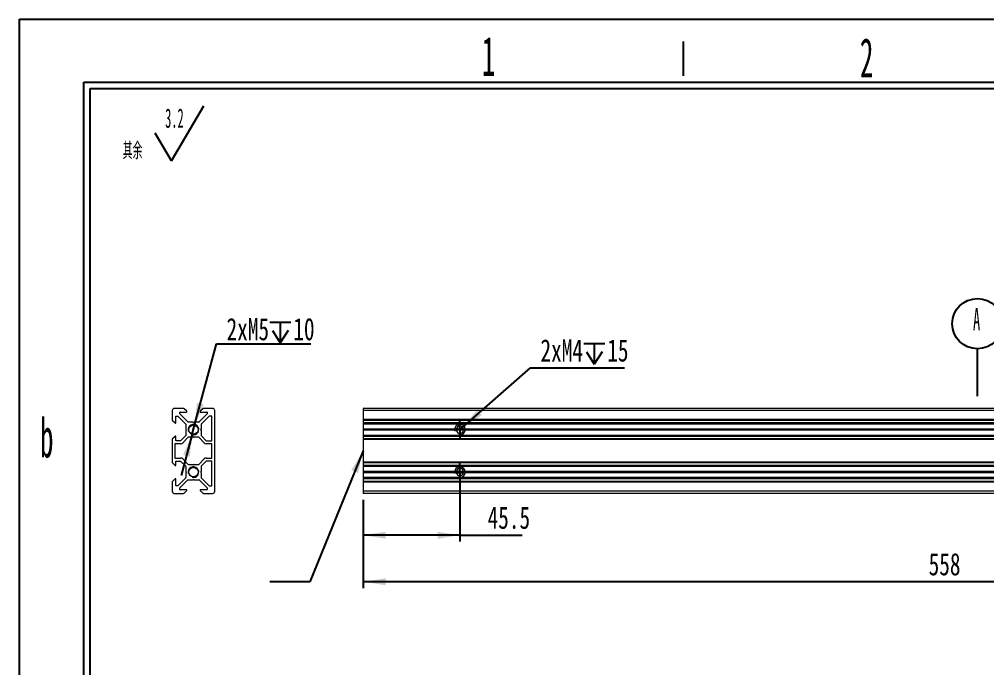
# Model space of a CAD drawing. Header units: millimetres. Extents: x 2 to 295, y 1 to 209.
# Drawn here: x 1.6 to 153.3, y 106.9 to 208.7 of the extents above; entities that cross this region are included whole.
import ezdxf

# ---------------------------------------------------------------- set-up
doc = ezdxf.new("R2010")
doc.units = ezdxf.units.MM
doc.layers.add('SLD-0', color=179, linetype='Continuous')
doc.styles.add('SLDTEXTSTYLE0', font='TXT', dxfattribs={"width": 0.469, "bigfont": 'bigfont'})
doc.styles.add('SLDTEXTSTYLE1', font='TXT', dxfattribs={"width": 0.469})
doc.styles.add('SLDTEXTSTYLE15', font='TXT', dxfattribs={"width": 0.7})
doc.styles.add('SLDTEXTSTYLE7', font='TXT', dxfattribs={"width": 0.5025})
doc.dimstyles.new('SLDDIMSTYLE0', dxfattribs={"dimtxt": 3.5, "dimasz": 3.5, "dimexe": 0, "dimexo": 0.0625, "dimgap": 0.875, "dimtad": 2, "dimlfac": 3, "dimrnd": 1e-09, "dimzin": 12, "dimdsep": 46, "dimtxsty": 'SLDTEXTSTYLE1', "dimsah": 1, "dimcen": 0.09, "dimadec": 0, "dimazin": 3, "dimtfac": 1, "dimtofl": 0, "dimtmove": 0, "dimatfit": 3, "dimfxl": 0, "dimfrac": 2, "dimtolj": 1, "dimtzin": 12, "dimarcsym": 0})
doc.dimstyles.new('SLDDIMSTYLE1', dxfattribs={"dimtxt": 3.5, "dimasz": 3.5, "dimexe": 0, "dimexo": 0.0625, "dimgap": 0.875, "dimtad": 0, "dimtih": 1, "dimtoh": 1, "dimlfac": 3, "dimrnd": 1e-09, "dimzin": 12, "dimdsep": 46, "dimtxsty": 'SLDTEXTSTYLE1', "dimsah": 1, "dimcen": 0, "dimadec": 0, "dimazin": 3, "dimtfac": 1, "dimtofl": 0, "dimtmove": 0, "dimatfit": 3, "dimfxl": 0, "dimfrac": 2, "dimtolj": 1, "dimtzin": 12, "dimarcsym": 0})
doc.dimstyles.new('SLDDIMSTYLE3', dxfattribs={"dimtxt": 0.18, "dimasz": 3.5, "dimexe": 0, "dimexo": 0.0625, "dimgap": 0, "dimtad": 0, "dimtih": 1, "dimtoh": 1, "dimdec": 0, "dimrnd": 1e-09, "dimzin": 0, "dimdsep": 46, "dimtxsty": 'Standard', "dimsah": 1, "dimcen": 0.09, "dimadec": 0, "dimazin": 0, "dimtfac": 3.5, "dimtdec": 0, "dimtofl": 0, "dimtmove": 0, "dimatfit": 3, "dimfxl": 0, "dimfrac": 2, "dimtolj": 1, "dimtzin": 0, "dimarcsym": 0})
doc.dimstyles.new('SLDDIMSTYLE7', dxfattribs={"dimtxt": 3.5, "dimasz": 3.5, "dimexe": 0, "dimexo": 0.0625, "dimgap": 0.875, "dimtad": 0, "dimtih": 1, "dimtoh": 1, "dimlfac": 3, "dimrnd": 1e-09, "dimzin": 12, "dimdsep": 46, "dimtxsty": 'SLDTEXTSTYLE1', "dimsah": 1, "dimcen": 0, "dimadec": 0, "dimazin": 3, "dimtfac": 1, "dimtmove": 0, "dimatfit": 3, "dimfxl": 0, "dimfrac": 2, "dimtolj": 1, "dimtzin": 12, "dimarcsym": 0})

# ---------------------------------------------------------------- blocks, each defined once
blk = doc.blocks.new('SW_NOTE_0')
at = {"layer": 'SLD-0', "color": 0}
for q in [(12.74, 9.16), (5.08, 4.83)]:
    blk.add_line((7.63, 0.49), q, dxfattribs=at)
at = {"layer": 'SLD-0', "color": 0, "attachment_point": 1}
for s, insert, char_height, style in [('3.2', (6.66, 8.73), 3.032, 'SLDTEXTSTYLE1'), ('\\M+191B4\\M+1975D', (0, 3.41), 2.6458, 'SLDTEXTSTYLE0')]:
    blk.add_mtext(s, dxfattribs=dict(at, insert=insert, char_height=char_height, style=style))
blk = doc.blocks.new('_D')
at = {"layer": 'SLD-0'}
for p, q in [((55.51, 133.28), (55.51, 119.41)), ((241.51, 133.28), (241.51, 119.41)), ((241.51, 120.41), (55.51, 120.41))]:
    blk.add_line(p, q, dxfattribs=at)
for points in [[(55.51, 120.41), (59.01, 119.87), (59.01, 120.95)], [(241.51, 120.41), (238.01, 120.95), (238.01, 119.87)]]:
    blk.add_solid(points, dxfattribs=at)
at = {"layer": 'SLD-0', "insert": (144.16, 124.92), "char_height": 3.5, "attachment_point": 1, "style": 'SLDTEXTSTYLE15'}
blk.add_mtext('558', dxfattribs=at)
blk = doc.blocks.new('SW_SYMBOL_HOLE_DEPTH')
at = {"layer": 'SLD-0', "color": 0}
for p, q in [((0, 875), (800, 875)), ((400, 875), (400, 75)), ((100, 555), (400, 75)), ((700, 555), (400, 75))]:
    blk.add_line(p, q, dxfattribs=at)
blk = doc.blocks.new('_D_1')
at = {"layer": 'SLD-0'}
for p, q in [((71.11, 144.66), (81.72, 153.96)), ((81.72, 153.96), (96.5, 153.96)), ((70.68, 144.28), (71.11, 144.66))]:
    blk.add_line(p, q, dxfattribs=at)
blk.add_solid([(71.11, 144.66), (74.1, 146.57), (73.39, 147.38)], dxfattribs=at)
at = {"layer": 'SLD-0', "xscale": 0.004072727272727273, "yscale": 0.004072727272727273, "zscale": 0.004072727272727273}
blk.add_blockref('SW_SYMBOL_HOLE_DEPTH', (90.11, 154.24), dxfattribs=at)
at = {"layer": 'SLD-0', "char_height": 3.5, "attachment_point": 1, "style": 'SLDTEXTSTYLE15'}
for s, insert in [('2xM4', (83.3, 158.47)), ('15', (93.77, 158.47))]:
    blk.add_mtext(s, dxfattribs=dict(at, insert=insert))
blk = doc.blocks.new('_D_2')
at = {"layer": 'SLD-0'}
for p, q in [((70.68, 136.61), (70.68, 126.71)), ((55.51, 133.28), (55.51, 126.71)), ((70.68, 127.71), (55.51, 127.71)), ((70.68, 127.71), (80.45, 127.71))]:
    blk.add_line(p, q, dxfattribs=at)
for points in [[(55.51, 127.71), (59.01, 127.17), (59.01, 128.25)], [(70.68, 127.71), (67.18, 128.25), (67.18, 127.17)]]:
    blk.add_solid(points, dxfattribs=at)
at = {"layer": 'SLD-0', "insert": (75.01, 132.22), "char_height": 3.5, "attachment_point": 1, "style": 'SLDTEXTSTYLE15'}
blk.add_mtext('45.5', dxfattribs=at)
blk = doc.blocks.new('SW_CENTERMARKSYMBOL_0')
at = {"layer": 'SLD-0', "color": 0}
for p, q in [((-0.83, 0), (-1.42, 0)), ((0, 0), (-0.83, 0)), ((0, 0.83), (0, 1.42)), ((0, 0), (0, 0.83)), ((0, 0), (0, -0.83)), ((0, 0), (0.83, 0)), ((0.83, 0), (1.42, 0)), ((0, -0.83), (0, -1.42))]:
    blk.add_line(p, q, dxfattribs=at)
blk = doc.blocks.new('SW_CENTERMARKSYMBOL_1')
at = {"layer": 'SLD-0', "color": 0}
for p, q in [((-0.83, 0), (-1.42, 0)), ((0, 0), (-0.83, 0)), ((0, 0.83), (0, 1.42)), ((0, 0), (0, 0.83)), ((0, 0), (0, -0.83)), ((0, 0), (0.83, 0)), ((0.83, 0), (1.42, 0)), ((0, -0.83), (0, -1.42))]:
    blk.add_line(p, q, dxfattribs=at)
blk = doc.blocks.new('SW_DATUMTAG_0')
at = {"layer": 'SLD-0', "color": 0}
blk.add_line((0.68, -9.35), (0.68, -1.9), dxfattribs=at)
blk.add_circle((0.68, 2.04), 3.94, dxfattribs=at)
at = {"layer": 'SLD-0', "color": 0, "insert": (0, 4.51), "char_height": 3.5, "attachment_point": 1, "style": 'SLDTEXTSTYLE1'}
blk.add_mtext('A', dxfattribs=at)
blk = doc.blocks.new('_D_6')
at = {"layer": 'SLD-0'}
for p, q in [((29.08, 144.99), (32.49, 157.73)), ((32.49, 157.73), (47.27, 157.73)), ((28.7, 143.57), (29.08, 144.99)), ((28.7, 143.57), (26.95, 137.07))]:
    blk.add_line(p, q, dxfattribs=at)
for points in [[(29.08, 144.99), (30.5, 148.23), (29.46, 148.51)], [(28.7, 143.57), (27.27, 140.33), (28.31, 140.05)]]:
    blk.add_solid(points, dxfattribs=at)
at = {"layer": 'SLD-0', "xscale": 0.004072727272727273, "yscale": 0.004072727272727273, "zscale": 0.004072727272727273}
blk.add_blockref('SW_SYMBOL_HOLE_DEPTH', (40.88, 157.58), dxfattribs=at)
at = {"layer": 'SLD-0', "char_height": 3.5, "attachment_point": 1, "style": 'SLDTEXTSTYLE15'}
for s, insert in [('2xM5', (34.08, 161.81)), ('10', (44.55, 161.81))]:
    blk.add_mtext(s, dxfattribs=dict(at, insert=insert))

msp = doc.modelspace()

# ---------------------------------------------------------------- linework, layer by layer
at = {"color": 7, "linetype": 'Continuous', "lineweight": 15}
for p, q in [((25.5522, 147.2799), (25.5522, 145.8489)), ((27.3165, 147.6132), (25.8856, 147.6132)), ((27.8327, 147.1661), (27.4344, 147.5644)), ((30.3368, 147.5644), (29.9384, 147.1661)), ((31.8856, 147.6132), (30.4546, 147.6132)), ((32.2189, 134.6132), (32.2189, 147.2799)), ((241.5091, 147.6132), (55.5091, 147.6132)), ((55.5091, 147.6132), (55.5091, 147.2799)), ((241.5091, 147.2799), (55.5091, 147.2799)), ((55.5091, 147.2799), (55.5091, 145.8489)), ((25.601, 145.731), (25.9994, 145.3327)), ((26.1189, 145.3532), (26.1189, 146.3799)), ((26.1522, 146.4132), (26.4153, 146.4132)), ((26.4271, 146.4083), (27.6807, 145.1548)), ((26.7522, 146.7501), (26.7522, 147.0132)), ((28.0107, 145.4847), (26.7571, 146.7383)), ((26.7856, 147.0465), (27.8122, 147.0465)), ((27.8522, 147.0865), (27.8522, 147.1189)), ((31.014, 146.7383), (29.7605, 145.4847)), ((29.9189, 147.1189), (29.9189, 147.0865)), ((29.9589, 147.0465), (30.9856, 147.0465)), ((31.344, 146.4083), (30.0904, 145.1548)), ((31.0189, 147.0132), (31.0189, 146.7501)), ((31.7689, 146.4132), (31.3558, 146.4132)), ((31.7856, 142.5598), (31.7856, 146.3965)), ((241.5091, 145.8489), (55.5091, 145.8489)), ((55.5091, 145.8489), (55.5091, 145.731)), ((241.5091, 145.731), (55.5091, 145.731)), ((55.5091, 145.731), (55.5091, 145.3327)), ((26.0465, 145.3132), (26.0789, 145.3132)), ((27.6856, 145.143), (27.6856, 144.3701)), ((27.6856, 144.1896), (27.6856, 143.3765)), ((27.6904, 144.3583), (27.7571, 144.2916)), ((27.7571, 144.2681), (27.6904, 144.2014)), ((28.7953, 145.4799), (28.0225, 145.4799)), ((28.8738, 145.4083), (28.8071, 145.475)), ((28.964, 145.475), (28.8974, 145.4083)), ((29.7487, 145.4799), (28.9758, 145.4799)), ((30.0807, 144.3583), (30.014, 144.2916)), ((30.014, 144.2681), (30.0807, 144.2014)), ((30.0856, 145.143), (30.0856, 144.3701)), ((30.0856, 144.1896), (30.0856, 143.3696)), ((241.5091, 145.3327), (55.5091, 145.3327)), ((55.5091, 145.3327), (55.5091, 145.3132)), ((241.5091, 145.3132), (55.5091, 145.3132)), ((55.5091, 145.3132), (55.5091, 145.1548)), ((241.5091, 145.1548), (55.5091, 145.1548)), ((55.5091, 145.1548), (55.5091, 145.143)), ((241.5091, 145.143), (55.5091, 145.143)), ((55.5091, 145.143), (55.5091, 144.3701)), ((70.0994, 144.3701), (55.5091, 144.3701)), ((55.5091, 144.3701), (55.5091, 144.3578)), ((55.5091, 144.3578), (70.0976, 144.3578)), ((55.5091, 144.3578), (55.5091, 144.2916)), ((70.0925, 144.2916), (55.5091, 144.2916)), ((55.5091, 144.2916), (55.5091, 144.2681)), ((70.0925, 144.2681), (55.5091, 144.2681)), ((55.5091, 144.2681), (55.5091, 144.2019)), ((70.0976, 144.2019), (55.5091, 144.2019)), ((55.5091, 144.2019), (55.5091, 144.1896)), ((70.0994, 144.1896), (55.5091, 144.1896)), ((55.5091, 144.1896), (55.5091, 143.3765)), ((70.0977, 144.3583), (71.2538, 144.3583)), ((71.2538, 144.2014), (70.0977, 144.2014)), ((71.252, 144.3701), (70.0994, 144.3701)), ((71.252, 144.1896), (70.0994, 144.1896)), ((241.5091, 144.3701), (71.252, 144.3701)), ((241.5091, 144.1896), (71.252, 144.1896)), ((71.2538, 144.3578), (241.5091, 144.3578)), ((241.5091, 144.2019), (71.2538, 144.2019)), ((241.5091, 144.2916), (71.2589, 144.2916)), ((241.5091, 144.2681), (71.2589, 144.2681)), ((25.5522, 142.7108), (25.5522, 139.1822)), ((25.9994, 143.227), (25.601, 142.8287)), ((26.0789, 143.2465), (26.0465, 143.2465)), ((26.1189, 142.5598), (26.1189, 143.2065)), ((27.6758, 143.3529), (26.8709, 142.5481)), ((28.0578, 143.075), (27.2009, 142.2181)), ((28.7953, 143.0799), (28.0696, 143.0799)), ((28.4412, 143.6965), (28.4904, 143.6965)), ((28.8738, 143.1514), (28.8071, 143.0847)), ((28.964, 143.0847), (28.8974, 143.1514)), ((29.7015, 143.0799), (28.9758, 143.0799)), ((29.2807, 143.6965), (29.33, 143.6965)), ((30.5702, 142.2181), (29.7133, 143.075)), ((30.0904, 143.3578), (30.9002, 142.5481)), ((241.5091, 143.3765), (55.5091, 143.3765)), ((55.5091, 143.3765), (55.5091, 143.3529)), ((241.5091, 143.3529), (55.5091, 143.3529)), ((55.5091, 143.3529), (55.5091, 143.2465)), ((241.5091, 143.2465), (55.5091, 143.2465)), ((55.5091, 143.2465), (55.5091, 143.227)), ((241.5091, 143.227), (55.5091, 143.227)), ((55.5091, 143.227), (55.5091, 142.8287)), ((241.5091, 142.8287), (55.5091, 142.8287)), ((55.5091, 142.8287), (55.5091, 142.7108)), ((241.5091, 142.7108), (55.5091, 142.7108)), ((55.5091, 142.7108), (55.5091, 139.1822)), ((25.9856, 142.0598), (25.9856, 139.8332)), ((26.8591, 142.0765), (26.0022, 142.0765)), ((26.8591, 142.5432), (26.1356, 142.5432)), ((30.912, 142.5432), (31.7689, 142.5432)), ((31.7689, 142.0765), (30.912, 142.0765)), ((31.7856, 139.8332), (31.7856, 142.0598)), ((26.0022, 139.8165), (26.8591, 139.8165)), ((27.2009, 139.675), (28.0578, 138.8181)), ((29.7133, 138.8181), (30.5702, 139.675)), ((30.912, 139.8165), (31.7689, 139.8165)), ((25.601, 139.0644), (25.9994, 138.6661)), ((26.0465, 138.6465), (26.0789, 138.6465)), ((26.1189, 138.6865), (26.1189, 139.3332)), ((26.1356, 139.3499), (26.8591, 139.3499)), ((26.8709, 139.345), (27.6758, 138.5401)), ((27.6856, 138.5165), (27.6856, 137.7034)), ((28.0696, 138.8132), (28.7953, 138.8132)), ((28.8071, 138.8083), (28.8738, 138.7416)), ((28.8974, 138.7416), (28.964, 138.8083)), ((28.9758, 138.8132), (29.7015, 138.8132)), ((30.0856, 138.5165), (30.0856, 137.7034)), ((30.9002, 139.345), (30.0953, 138.5401)), ((31.7689, 139.3499), (30.912, 139.3499)), ((31.7856, 135.4965), (31.7856, 139.3332)), ((241.5091, 139.1822), (55.5091, 139.1822)), ((55.5091, 139.1822), (55.5091, 139.0644)), ((241.5091, 139.0644), (55.5091, 139.0644)), ((55.5091, 139.0644), (55.5091, 138.6661)), ((241.5091, 138.6661), (55.5091, 138.6661)), ((55.5091, 138.6661), (55.5091, 138.6465)), ((241.5091, 138.6465), (55.5091, 138.6465)), ((55.5091, 138.6465), (55.5091, 138.5401)), ((241.5091, 138.5401), (55.5091, 138.5401)), ((55.5091, 138.5401), (55.5091, 138.5165)), ((241.5091, 138.5165), (55.5091, 138.5165)), ((55.5091, 138.5165), (55.5091, 137.7034)), ((25.9994, 136.5603), (25.601, 136.162)), ((26.0789, 136.5799), (26.0465, 136.5799)), ((26.1189, 135.5132), (26.1189, 136.5399)), ((27.6807, 136.7383), (26.4271, 135.4847)), ((27.6856, 137.523), (27.6856, 136.7501)), ((27.6904, 137.6916), (27.7571, 137.625)), ((27.7571, 137.6014), (27.6904, 137.5347)), ((28.4412, 137.0299), (28.4904, 137.0299)), ((29.2807, 137.0299), (29.33, 137.0299)), ((30.0807, 137.6916), (30.014, 137.625)), ((30.014, 137.6014), (30.0807, 137.5347)), ((30.0856, 137.523), (30.0856, 136.7501)), ((30.0904, 136.7383), (31.344, 135.4847)), ((70.0994, 137.7034), (55.5091, 137.7034)), ((55.5091, 137.7034), (55.5091, 137.6912)), ((55.5091, 137.6912), (70.0976, 137.6912)), ((55.5091, 137.6912), (55.5091, 137.625)), ((70.0925, 137.625), (55.5091, 137.625)), ((55.5091, 137.625), (55.5091, 137.6014)), ((70.0925, 137.6014), (55.5091, 137.6014)), ((55.5091, 137.6014), (55.5091, 137.5352)), ((70.0976, 137.5352), (55.5091, 137.5352)), ((55.5091, 137.5352), (55.5091, 137.523)), ((70.0994, 137.523), (55.5091, 137.523)), ((55.5091, 137.523), (55.5091, 136.7501)), ((241.5091, 136.7501), (55.5091, 136.7501)), ((55.5091, 136.7501), (55.5091, 136.7383)), ((241.5091, 136.7383), (55.5091, 136.7383)), ((55.5091, 136.7383), (55.5091, 136.5799)), ((241.5091, 136.5799), (55.5091, 136.5799)), ((55.5091, 136.5799), (55.5091, 136.5603)), ((241.5091, 136.5603), (55.5091, 136.5603)), ((55.5091, 136.5603), (55.5091, 136.162)), ((70.0977, 137.6916), (71.2538, 137.6916)), ((71.2538, 137.5347), (70.0977, 137.5347)), ((71.252, 137.7034), (70.0994, 137.7034)), ((70.0994, 137.523), (71.252, 137.523)), ((241.5091, 137.7034), (71.252, 137.7034)), ((241.5091, 137.523), (71.252, 137.523)), ((71.2538, 137.6912), (241.5091, 137.6912)), ((241.5091, 137.5352), (71.2538, 137.5352)), ((241.5091, 137.625), (71.2589, 137.625)), ((241.5091, 137.6014), (71.2589, 137.6014)), ((25.5522, 136.0442), (25.5522, 134.6132)), ((26.4153, 135.4799), (26.1522, 135.4799)), ((26.7522, 134.8799), (26.7522, 135.143)), ((26.7571, 135.1548), (28.0107, 136.4083)), ((28.0225, 136.4132), (28.7953, 136.4132)), ((28.8071, 136.4181), (28.8738, 136.4847)), ((28.8974, 136.4847), (28.964, 136.4181)), ((28.9758, 136.4132), (29.7487, 136.4132)), ((29.7605, 136.4083), (31.014, 135.1548)), ((31.0189, 135.143), (31.0189, 134.8799)), ((31.3558, 135.4799), (31.7689, 135.4799)), ((241.5091, 136.162), (55.5091, 136.162)), ((55.5091, 136.162), (55.5091, 136.0442)), ((241.5091, 136.0442), (55.5091, 136.0442)), ((55.5091, 136.0442), (55.5091, 134.6132)), ((25.8856, 134.2799), (27.3165, 134.2799)), ((27.8122, 134.8465), (26.7856, 134.8465)), ((27.4344, 134.3287), (27.8327, 134.727)), ((27.8522, 134.7741), (27.8522, 134.8065)), ((29.9189, 134.8065), (29.9189, 134.7741)), ((29.9384, 134.727), (30.3368, 134.3287)), ((30.9856, 134.8465), (29.9589, 134.8465)), ((30.4546, 134.2799), (31.8856, 134.2799)), ((241.5091, 134.6132), (55.5091, 134.6132)), ((55.5091, 134.6132), (55.5091, 134.2799)), ((241.5091, 134.2799), (55.5091, 134.2799))]:
    msp.add_line(p, q, dxfattribs=at)
for centre in [(28.8856, 144.2799), (28.8856, 137.6132)]:
    msp.add_circle(centre, 0.7333, dxfattribs=at)
for centre, radius, start, end in [((25.8856, 147.2799), 0.3333, 90, 180), ((27.3165, 147.4465), 0.1667, 44.999996, 90.000004), ((27.7856, 147.1189), 0.0667, 359.999996, 45.000004), ((29.9856, 147.1189), 0.0667, 134.999996, 180.000004), ((30.4546, 147.4465), 0.1667, 89.999996, 135.000004), ((31.8856, 147.2799), 0.3333, 0, 90), ((25.7189, 145.8489), 0.1667, 179.999996, 225.000004), ((26.1522, 146.3799), 0.0333, 90, 180), ((26.4212, 146.4108), 0.00638, 337.5, 157.5), ((26.7547, 146.7442), 0.00638, 112.5, 292.5), ((26.7856, 147.0132), 0.0333, 90, 180), ((27.8122, 147.0865), 0.04, 270, 360), ((29.9589, 147.0865), 0.04, 180, 270), ((30.9856, 147.0132), 0.0333, 0, 90), ((31.0165, 146.7442), 0.00638, 247.5, 67.5), ((31.3499, 146.4108), 0.00638, 22.5, 202.5), ((31.7772, 146.4049), 0.0118, 315, 135), ((26.0465, 145.3799), 0.0667, 224.999996, 270.000004), ((26.0789, 145.3532), 0.04, 270, 360), ((27.6831, 145.1489), 0.00638, 292.5, 112.5), ((27.688, 144.3642), 0.00638, 112.5, 292.5), ((27.688, 144.1955), 0.00638, 67.5, 247.5), ((27.7571, 144.2799), 0.0118, 270, 90), ((28.0166, 145.4823), 0.00638, 157.5, 337.5), ((28.8012, 145.4774), 0.00638, 337.5, 157.5), ((28.8856, 145.4083), 0.0118, 180, 360), ((28.9699, 145.4774), 0.00638, 22.5, 202.5), ((29.7546, 145.4823), 0.00638, 202.5, 22.5), ((30.014, 144.2799), 0.0118, 90, 270), ((30.0831, 144.3642), 0.00638, 247.5, 67.5), ((30.0831, 144.1955), 0.00638, 292.5, 112.5), ((30.088, 145.1489), 0.00638, 67.5, 247.5), ((70.6757, 144.2799), 0.5833, 172.270941, 178.842372), ((70.6757, 144.2799), 0.5833, 181.157628, 187.729059), ((70.6757, 144.2799), 0.5833, 8.898923, 171.101077), ((70.6757, 144.2799), 0.5833, 188.898923, 351.101077), ((70.6757, 144.2799), 0.5833, 1.157628, 7.729059), ((70.6757, 144.2799), 0.5833, 352.270941, 358.842372), ((25.7189, 142.7108), 0.1667, 134.999996, 180.000004), ((26.0465, 143.1799), 0.0667, 89.999996, 135.000004), ((26.0789, 143.2065), 0.04, 0, 90), ((27.6522, 143.3765), 0.0333, 314.999996, 0.000004), ((28.0637, 143.0774), 0.00638, 22.5, 202.5), ((28.8012, 143.0823), 0.00638, 202.5, 22.5), ((28.8856, 143.1514), 0.0118, 0, 180), ((28.9699, 143.0823), 0.00638, 157.5, 337.5), ((29.7074, 143.0774), 0.00638, 337.5, 157.5), ((30.088, 143.3637), 0.00638, 112.5, 292.5), ((25.9939, 142.0682), 0.0118, 45, 225), ((26.1272, 142.5515), 0.0118, 135, 315), ((26.865, 142.5456), 0.00638, 202.5, 22.5), ((26.8591, 142.5598), 0.4833, 269.999996, 315.000004), ((30.912, 142.5598), 0.4833, 224.999996, 270.000004), ((30.9061, 142.5456), 0.00638, 157.5, 337.5), ((31.7772, 142.5515), 0.0118, 225, 45), ((31.7772, 142.0682), 0.0118, 315, 135), ((25.9939, 139.8249), 0.0118, 135, 315), ((26.8591, 139.3332), 0.4833, 44.999996, 90.000004), ((30.912, 139.3332), 0.4833, 89.999996, 135.000004), ((31.7772, 139.8249), 0.0118, 225, 45), ((25.7189, 139.1822), 0.1667, 179.999996, 225.000004), ((26.0465, 138.7132), 0.0667, 224.999996, 270.000004), ((26.0789, 138.6865), 0.04, 270, 360), ((26.1272, 139.3415), 0.0118, 45, 225), ((26.865, 139.3474), 0.00638, 337.5, 157.5), ((27.6522, 138.5165), 0.0333, 359.999996, 45.000004), ((28.0637, 138.8156), 0.00638, 157.5, 337.5), ((28.8012, 138.8108), 0.00638, 337.5, 157.5), ((28.8856, 138.7416), 0.0118, 180, 360), ((28.9699, 138.8108), 0.00638, 22.5, 202.5), ((29.7074, 138.8156), 0.00638, 202.5, 22.5), ((30.1189, 138.5165), 0.0333, 134.999996, 180.000004), ((30.9061, 139.3474), 0.00638, 22.5, 202.5), ((31.7772, 139.3415), 0.0118, 315, 135), ((70.6757, 137.6132), 0.5833, 8.898923, 171.101077), ((26.0465, 136.5132), 0.0667, 89.999996, 135.000004), ((26.0789, 136.5399), 0.04, 0, 90), ((27.6831, 136.7442), 0.00638, 247.5, 67.5), ((27.688, 137.6975), 0.00638, 112.5, 292.5), ((27.688, 137.5289), 0.00638, 67.5, 247.5), ((27.7571, 137.6132), 0.0118, 270, 90), ((30.014, 137.6132), 0.0118, 90, 270), ((30.0831, 137.6975), 0.00638, 247.5, 67.5), ((30.0831, 137.5289), 0.00638, 292.5, 112.5), ((30.088, 136.7442), 0.00638, 112.5, 292.5), ((70.6757, 137.6132), 0.5833, 172.270941, 178.842372), ((70.6757, 137.6132), 0.5833, 181.157628, 187.729059), ((70.6757, 137.6132), 0.5833, 188.898923, 351.101077), ((70.6757, 137.6132), 0.5833, 1.157628, 7.729059), ((70.6757, 137.6132), 0.5833, 352.270941, 358.842372), ((25.7189, 136.0442), 0.1667, 134.999996, 180.000004), ((26.1522, 135.5132), 0.0333, 180, 270), ((26.4212, 135.4823), 0.00638, 202.5, 22.5), ((26.7547, 135.1489), 0.00638, 67.5, 247.5), ((28.0166, 136.4108), 0.00638, 22.5, 202.5), ((28.8012, 136.4156), 0.00638, 202.5, 22.5), ((28.8856, 136.4847), 0.0118, 0, 180), ((28.9699, 136.4156), 0.00638, 157.5, 337.5), ((29.7546, 136.4108), 0.00638, 337.5, 157.5), ((31.0165, 135.1489), 0.00638, 292.5, 112.5), ((31.3499, 135.4823), 0.00638, 157.5, 337.5), ((31.7772, 135.4882), 0.0118, 225, 45), ((25.8856, 134.6132), 0.3333, 180, 270), ((26.7856, 134.8799), 0.0333, 180, 270), ((27.3165, 134.4465), 0.1667, 269.999996, 315.000004), ((27.8122, 134.8065), 0.04, 0, 90), ((27.7856, 134.7741), 0.0667, 314.999996, 0.000004), ((29.9589, 134.8065), 0.04, 90, 180), ((29.9856, 134.7741), 0.0667, 179.999996, 225.000004), ((30.4546, 134.4465), 0.1667, 224.999996, 270.000004), ((30.9856, 134.8799), 0.0333, 270, 360), ((31.8856, 134.6132), 0.3333, 270, 360)]:
    msp.add_arc(centre, radius, start, end, dxfattribs=at)
at = {"color": 7, "linetype": 'Continuous', "lineweight": 0}
for centre in [(28.8856, 144.2799), (28.8856, 144.2799), (70.6757, 144.2799), (28.8856, 137.6132), (28.8856, 137.6132), (28.8856, 137.6132), (70.6757, 137.6132)]:
    msp.add_arc(centre, 0.8333, 255, 195, dxfattribs=at)
at = {"color": 7, "linetype": 'Continuous', "lineweight": 15}
for points, knots in [([(70.0925, 144.2681), (70.0925, 144.2681), (70.0925, 144.2683), (70.0925, 144.2687), (70.0925, 144.2692), (70.0925, 144.2698), (70.0925, 144.2707), (70.0924, 144.2715), (70.0924, 144.2725), (70.0924, 144.2736), (70.0924, 144.2747), (70.0924, 144.276), (70.0924, 144.2773), (70.0924, 144.2786), (70.0924, 144.2799), (70.0924, 144.2812), (70.0924, 144.2825), (70.0924, 144.2838), (70.0924, 144.285), (70.0924, 144.2862), (70.0924, 144.2873), (70.0924, 144.2882), (70.0925, 144.2892), (70.0925, 144.2899), (70.0925, 144.2905), (70.0925, 144.2911), (70.0925, 144.2914), (70.0925, 144.2916), (70.0925, 144.2916), (70.0925, 144.2916), (70.0925, 144.2916)], [0, 0, 0, 0, 0.000011869962, 0.000011869962, 0.000011869962, 0.000023739821, 0.000023739821, 0.000023739821, 0.000035611227, 0.000035611227, 0.000035611227, 0.000047483689, 0.000047483689, 0.000047483689, 0.000059354482, 0.000059354482, 0.000059354482, 0.000071223488, 0.000071223488, 0.000071223488, 0.000083093377, 0.000083093377, 0.000083093377, 0.000094965441, 0.000094965441, 0.000094965441, 0.000106837578, 0.000106837578, 0.000106837578, 0.000110539764, 0.000110539764, 0.000110539764, 0.000110539764]), ([(70.0976, 144.3578), (70.0976, 144.3578), (70.0976, 144.358), (70.0977, 144.3582), (70.0977, 144.3584), (70.0977, 144.3588), (70.0978, 144.3592), (70.0979, 144.3596), (70.0979, 144.3602), (70.098, 144.3608), (70.0981, 144.3614), (70.0982, 144.3621), (70.0983, 144.3627), (70.0984, 144.3634), (70.0985, 144.3642), (70.0986, 144.3649), (70.0987, 144.3656), (70.0988, 144.3663), (70.0989, 144.367), (70.099, 144.3676), (70.0991, 144.3682), (70.0992, 144.3687), (70.0993, 144.3692), (70.0993, 144.3697), (70.0994, 144.37), (70.0994, 144.37), (70.0994, 144.3701), (70.0994, 144.3701)], [0, 0, 0, 0, 0.0000063808816, 0.0000063808816, 0.0000063808816, 0.000012760253, 0.000012760253, 0.000012760253, 0.0000191636127, 0.0000191636127, 0.0000191636127, 0.0000256227573, 0.0000256227573, 0.0000256227573, 0.0000321418754, 0.0000321418754, 0.0000321418754, 0.0000387003073, 0.0000387003073, 0.0000387003073, 0.0000452560525, 0.0000452560525, 0.0000452560525, 0.0000517625471, 0.0000517625471, 0.0000517625471, 0.0000526623902, 0.0000526623902, 0.0000526623902, 0.0000526623902]), ([(70.0994, 144.1896), (70.0994, 144.1899), (70.0993, 144.1905), (70.099, 144.192), (70.0987, 144.194), (70.0984, 144.1962), (70.0981, 144.1983), (70.0979, 144.2001), (70.0977, 144.2014), (70.0976, 144.2019), (70.0976, 144.2018), (70.0976, 144.2018)], [0, 0, 0, 0, 0.09985795, 0.22142889, 0.34436684, 0.46849757, 0.59309033, 0.71724269, 0.84036878, 0.96234638, 1, 1, 1, 1]), ([(71.252, 144.3701), (71.2521, 144.37), (71.2521, 144.3698), (71.2521, 144.3696), (71.2522, 144.3692), (71.2522, 144.3687), (71.2523, 144.3682), (71.2524, 144.3676), (71.2525, 144.367), (71.2526, 144.3663), (71.2527, 144.3656), (71.2528, 144.3649), (71.2529, 144.3642), (71.253, 144.3635), (71.2531, 144.3627), (71.2532, 144.3621), (71.2533, 144.3614), (71.2534, 144.3607), (71.2535, 144.3602), (71.2536, 144.3596), (71.2536, 144.3591), (71.2537, 144.3588), (71.2537, 144.3584), (71.2538, 144.3581), (71.2538, 144.358), (71.2538, 144.3579), (71.2538, 144.3578), (71.2538, 144.3578)], [0.0000676334241, 0.0000676334241, 0.0000676334241, 0.0000676334241, 0.0000709088238, 0.0000709088238, 0.0000709088238, 0.0000772907208, 0.0000772907208, 0.0000772907208, 0.0000837421339, 0.0000837421339, 0.0000837421339, 0.0000902640714, 0.0000902640714, 0.0000902640714, 0.000096824659, 0.000096824659, 0.000096824659, 0.0001033769343, 0.0001033769343, 0.0001033769343, 0.000109882142, 0.000109882142, 0.000109882142, 0.0001163251932, 0.0001163251932, 0.0001163251932, 0.0001202780255, 0.0001202780255, 0.0001202780255, 0.0001202780255]), ([(71.2538, 144.2018), (71.2538, 144.2018), (71.2538, 144.2018), (71.2537, 144.201), (71.2535, 144.1996), (71.2532, 144.1977), (71.2529, 144.1955), (71.2526, 144.1933), (71.2523, 144.1914), (71.2521, 144.1902), (71.2521, 144.1898), (71.252, 144.1896)], [0, 0, 0, 0, 0.08347764, 0.20436937, 0.32569656, 0.44797229, 0.57136787, 0.69569001, 0.82022878, 0.94405299, 1, 1, 1, 1]), ([(71.2589, 144.2916), (71.2589, 144.2916), (71.2589, 144.2915), (71.2589, 144.2913), (71.2589, 144.291), (71.259, 144.2905), (71.259, 144.2898), (71.259, 144.2891), (71.259, 144.2882), (71.259, 144.2871), (71.259, 144.2861), (71.259, 144.2849), (71.259, 144.2836), (71.259, 144.2824), (71.2591, 144.2811), (71.2591, 144.2797), (71.2591, 144.2784), (71.259, 144.2771), (71.259, 144.2758), (71.259, 144.2746), (71.259, 144.2734), (71.259, 144.2724), (71.259, 144.2714), (71.259, 144.2705), (71.259, 144.2698), (71.259, 144.2691), (71.2589, 144.2686), (71.2589, 144.2683), (71.2589, 144.2682), (71.2589, 144.2681), (71.2589, 144.2681)], [0.000110539764, 0.000110539764, 0.000110539764, 0.000110539764, 0.000118707571, 0.000118707571, 0.000118707571, 0.000130576549, 0.000130576549, 0.000130576549, 0.000142447227, 0.000142447227, 0.000142447227, 0.000154319664, 0.000154319664, 0.000154319664, 0.000166191176, 0.000166191176, 0.000166191176, 0.000178060522, 0.000178060522, 0.000178060522, 0.000189929842, 0.000189929842, 0.000189929842, 0.000201801316, 0.000201801316, 0.000201801316, 0.000213673762, 0.000213673762, 0.000213673762, 0.000221054542, 0.000221054542, 0.000221054542, 0.000221054542]), ([(70.0925, 137.6014), (70.0925, 137.6014), (70.0925, 137.6016), (70.0925, 137.6021), (70.0925, 137.6025), (70.0925, 137.6032), (70.0925, 137.604), (70.0924, 137.6048), (70.0924, 137.6058), (70.0924, 137.6069), (70.0924, 137.6081), (70.0924, 137.6093), (70.0924, 137.6106), (70.0924, 137.6119), (70.0924, 137.6132), (70.0924, 137.6146), (70.0924, 137.6159), (70.0924, 137.6172), (70.0924, 137.6184), (70.0924, 137.6195), (70.0924, 137.6206), (70.0924, 137.6216), (70.0925, 137.6225), (70.0925, 137.6233), (70.0925, 137.6238), (70.0925, 137.6244), (70.0925, 137.6248), (70.0925, 137.6249), (70.0925, 137.625), (70.0925, 137.625), (70.0925, 137.625)], [0, 0, 0, 0, 0.000011869962, 0.000011869962, 0.000011869962, 0.000023739821, 0.000023739821, 0.000023739821, 0.000035611227, 0.000035611227, 0.000035611227, 0.000047483689, 0.000047483689, 0.000047483689, 0.000059354482, 0.000059354482, 0.000059354482, 0.000071223488, 0.000071223488, 0.000071223488, 0.000083093377, 0.000083093377, 0.000083093377, 0.000094965441, 0.000094965441, 0.000094965441, 0.000106837578, 0.000106837578, 0.000106837578, 0.000110539764, 0.000110539764, 0.000110539764, 0.000110539764]), ([(70.0976, 137.6912), (70.0976, 137.6912), (70.0976, 137.6913), (70.0977, 137.6915), (70.0977, 137.6917), (70.0977, 137.6921), (70.0978, 137.6925), (70.0979, 137.693), (70.0979, 137.6935), (70.098, 137.6941), (70.0981, 137.6947), (70.0982, 137.6954), (70.0983, 137.6961), (70.0984, 137.6968), (70.0985, 137.6975), (70.0986, 137.6982), (70.0987, 137.6989), (70.0988, 137.6997), (70.0989, 137.7003), (70.099, 137.701), (70.0991, 137.7016), (70.0992, 137.7021), (70.0993, 137.7026), (70.0993, 137.703), (70.0994, 137.7033), (70.0994, 137.7034), (70.0994, 137.7034), (70.0994, 137.7034)], [0, 0, 0, 0, 0.0000063808816, 0.0000063808816, 0.0000063808816, 0.0000127602529, 0.0000127602529, 0.0000127602529, 0.0000191636126, 0.0000191636126, 0.0000191636126, 0.0000256227571, 0.0000256227571, 0.0000256227571, 0.0000321418752, 0.0000321418752, 0.0000321418752, 0.000038700307, 0.000038700307, 0.000038700307, 0.0000452560523, 0.0000452560523, 0.0000452560523, 0.0000517625467, 0.0000517625467, 0.0000517625467, 0.0000526623899, 0.0000526623899, 0.0000526623899, 0.0000526623899]), ([(70.0994, 137.523), (70.0994, 137.5232), (70.0993, 137.5238), (70.099, 137.5254), (70.0987, 137.5274), (70.0984, 137.5296), (70.0981, 137.5317), (70.0979, 137.5335), (70.0977, 137.5347), (70.0976, 137.5353), (70.0976, 137.5352), (70.0976, 137.5352)], [0, 0, 0, 0, 0.09986243, 0.22142637, 0.34438617, 0.46851718, 0.59309701, 0.71725385, 0.84037022, 0.96234643, 1, 1, 1, 1]), ([(71.252, 137.7034), (71.2521, 137.7033), (71.2521, 137.7031), (71.2521, 137.7029), (71.2522, 137.7026), (71.2522, 137.7021), (71.2523, 137.7015), (71.2524, 137.701), (71.2525, 137.7003), (71.2526, 137.6997), (71.2527, 137.699), (71.2528, 137.6982), (71.2529, 137.6975), (71.253, 137.6968), (71.2531, 137.6961), (71.2532, 137.6954), (71.2533, 137.6947), (71.2534, 137.6941), (71.2535, 137.6935), (71.2536, 137.693), (71.2536, 137.6925), (71.2537, 137.6921), (71.2537, 137.6917), (71.2538, 137.6914), (71.2538, 137.6913), (71.2538, 137.6912), (71.2538, 137.6912), (71.2538, 137.6912)], [0.0000676334237, 0.0000676334237, 0.0000676334237, 0.0000676334237, 0.0000709088234, 0.0000709088234, 0.0000709088234, 0.0000772907203, 0.0000772907203, 0.0000772907203, 0.0000837421334, 0.0000837421334, 0.0000837421334, 0.0000902640709, 0.0000902640709, 0.0000902640709, 0.0000968246584, 0.0000968246584, 0.0000968246584, 0.0001033769337, 0.0001033769337, 0.0001033769337, 0.0001098821413, 0.0001098821413, 0.0001098821413, 0.0001163251925, 0.0001163251925, 0.0001163251925, 0.0001202780247, 0.0001202780247, 0.0001202780247, 0.0001202780247]), ([(71.2538, 137.5352), (71.2538, 137.5352), (71.2538, 137.5351), (71.2537, 137.5343), (71.2535, 137.5329), (71.2532, 137.531), (71.2529, 137.5288), (71.2526, 137.5267), (71.2523, 137.5248), (71.2521, 137.5235), (71.2521, 137.5231), (71.252, 137.523)], [0, 0, 0, 0, 0.08347785, 0.20437155, 0.32569315, 0.44796527, 0.5713705, 0.69568558, 0.82020909, 0.94404678, 1, 1, 1, 1]), ([(71.2589, 137.625), (71.2589, 137.625), (71.2589, 137.6249), (71.2589, 137.6247), (71.2589, 137.6244), (71.259, 137.6238), (71.259, 137.6231), (71.259, 137.6224), (71.259, 137.6215), (71.259, 137.6205), (71.259, 137.6194), (71.259, 137.6182), (71.259, 137.617), (71.259, 137.6157), (71.2591, 137.6144), (71.2591, 137.6131), (71.2591, 137.6118), (71.259, 137.6104), (71.259, 137.6092), (71.259, 137.6079), (71.259, 137.6068), (71.259, 137.6057), (71.259, 137.6047), (71.259, 137.6038), (71.259, 137.6031), (71.259, 137.6025), (71.2589, 137.6019), (71.2589, 137.6017), (71.2589, 137.6015), (71.2589, 137.6014), (71.2589, 137.6014)], [0.000110539764, 0.000110539764, 0.000110539764, 0.000110539764, 0.000118707571, 0.000118707571, 0.000118707571, 0.000130576549, 0.000130576549, 0.000130576549, 0.000142447227, 0.000142447227, 0.000142447227, 0.000154319664, 0.000154319664, 0.000154319664, 0.000166191176, 0.000166191176, 0.000166191176, 0.000178060522, 0.000178060522, 0.000178060522, 0.000189929842, 0.000189929842, 0.000189929842, 0.000201801316, 0.000201801316, 0.000201801316, 0.000213673762, 0.000213673762, 0.000213673762, 0.000221054542, 0.000221054542, 0.000221054542, 0.000221054542])]:
    msp.add_open_spline(points, degree=3, knots=knots, dxfattribs=at)
at = {"layer": 'SLD-0'}
for p, q in [((1.5907, 208.6737), (295.1066, 208.6737)), ((1.5907, 1.2938), (1.5907, 208.6737)), ((12.6748, 7.2189), (12.6748, 197.811)), ((12.6748, 197.811), (289.1814, 197.811))]:
    msp.add_line(p, q, dxfattribs=at)
at = {"layer": 'SLD-0', "color": 6, "linetype": 'Continuous'}
for p, q in [((105.701, 199.786), (105.701, 205.1695)), ((11.6873, 6.2314), (11.6873, 198.7985)), ((11.6873, 198.7985), (290.1689, 198.7985))]:
    msp.add_line(p, q, dxfattribs=at)

# ---------------------------------------------------------------- block references
at = {"layer": 'SLD-0'}
for name, p in [('SW_NOTE_0', (17.795, 185.9568)), ('SW_DATUMTAG_0', (151.1289, 158.8716)), ('SW_CENTERMARKSYMBOL_1', (70.6757, 144.2799)), ('SW_CENTERMARKSYMBOL_0', (70.6757, 137.6132))]:
    msp.add_blockref(name, p, dxfattribs=at)

# ---------------------------------------------------------------- texts
at = {"layer": 'SLD-0', "char_height": 6.172, "attachment_point": 1, "style": 'SLDTEXTSTYLE7'}
for s, insert in [('1', (74.111, 205.9712)), ('2', (133.3881, 205.7276)), ('b', (4.8346, 146.0918))]:
    msp.add_mtext(s, dxfattribs=dict(at, insert=insert))

# ---------------------------------------------------------------- dimensions: what is measured, and where the dimension line sits
at = {"layer": 'SLD-0'}
dim = msp.add_diameter_dim_2p(p1=(29.0753, 144.9882), p2=(28.6958, 143.5715), text='2xM5 {\\fGDT;x}10', dimstyle='SLDDIMSTYLE7', override={"dimpost": '<>'}, dxfattribs=at)
dim.commit()
dim.dimension.update_dxf_attribs({"geometry": '_D_6', "text_midpoint": (40.6725, 159.5474), "dimtype": 163})
dim = msp.add_radius_dim(center=(70.6757, 144.2799), mpoint=(71.1143, 144.6644), text='2xM4 {\\fGDT;x}15', dimstyle='SLDDIMSTYLE1', override={"dimpost": '<>'}, dxfattribs=at)
dim.commit()
dim.dimension.update_dxf_attribs({"geometry": '_D_1', "text_midpoint": (89.8998, 156.2083), "dimtype": 164})
for base, p1, picture, middle in [((55.5091, 127.7098), (70.6757, 137.6132), '_D_2', (77.7291, 127.7098)), ((55.5091, 120.4125), (241.5091, 134.2799), '_D', (146.2062, 120.4125))]:
    dim = msp.add_linear_dim(base=base, p1=p1, p2=(55.5091, 134.2799), angle=0, dimstyle='SLDDIMSTYLE0', dxfattribs=at)
    dim.commit()
    dim.dimension.update_dxf_attribs({"geometry": picture, "text_midpoint": middle, "dimtype": 160})

# ---------------------------------------------------------------- leaders
msp.add_leader([(55.4924, 140.9465), (47.1135, 120.4125), (40.8635, 120.4125)], dimstyle='SLDDIMSTYLE3', dxfattribs=at)

doc.saveas('drawing.dxf')
